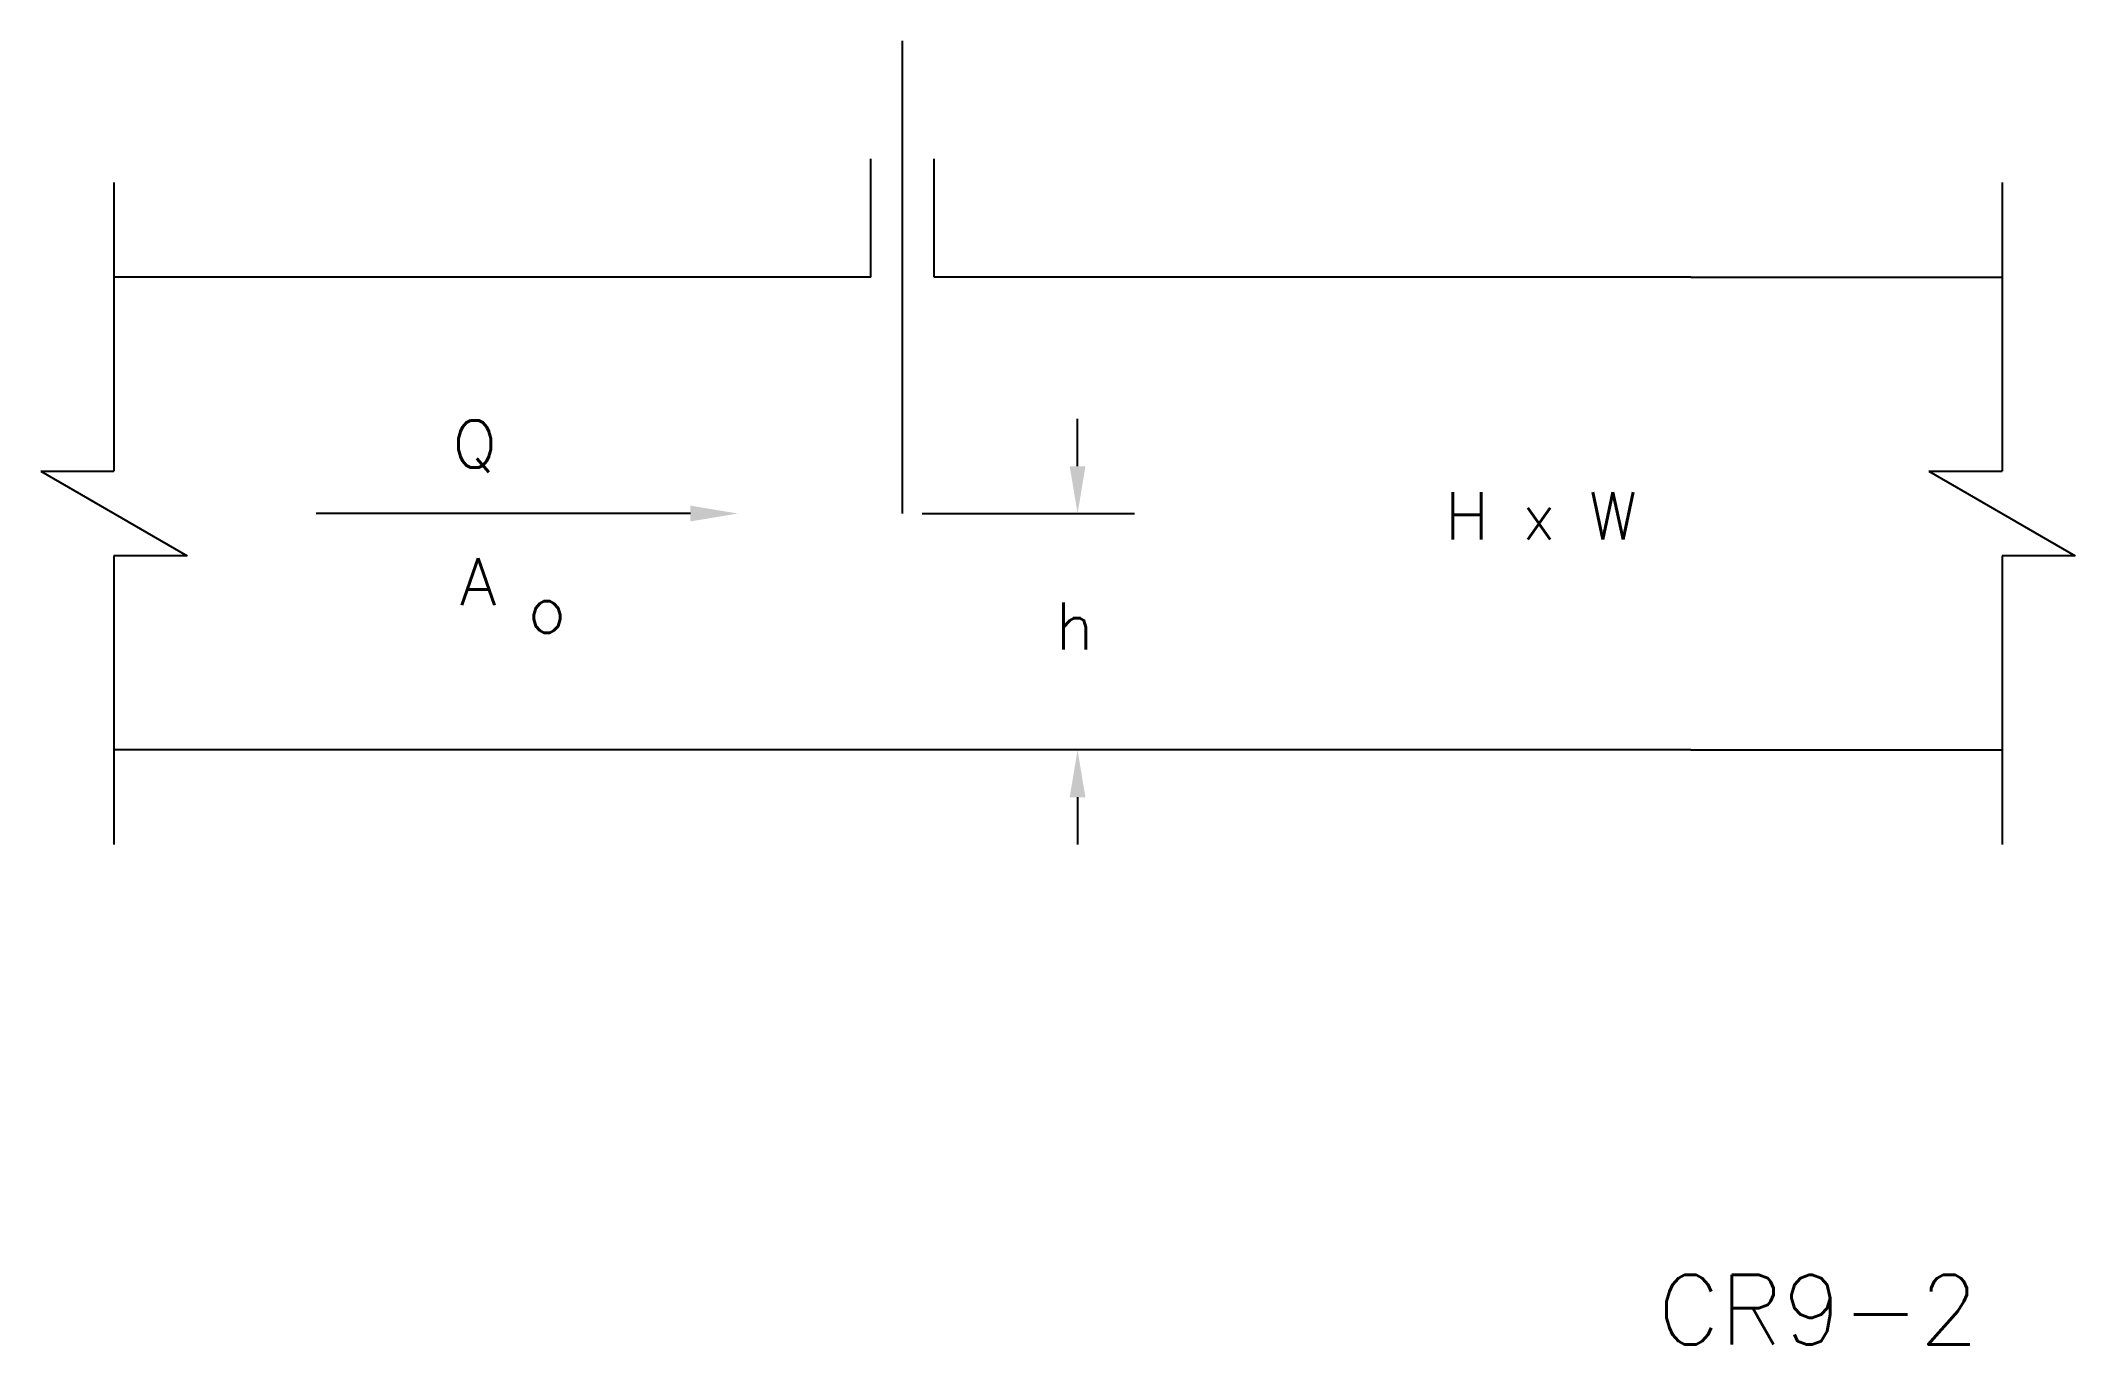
# Model space of a CAD drawing. Extents: x 2.03 to 8.48, y 2.02 to 6.16.
import ezdxf
from ezdxf.enums import TextEntityAlignment as Align

# ---------------------------------------------------------------- set-up
doc = ezdxf.new("R2010")
doc.units = 0
doc.header["$MEASUREMENT"] = 0
doc.layers.get('0').update_dxf_attribs({"linetype": 'CONTINUOUS'})
doc.layers.add('NUMBER', color=7, linetype='CONTINUOUS')
doc.styles.add('ROMANS', font='romans')

msp = doc.modelspace()

# ---------------------------------------------------------------- linework, layer by layer
for p, q in [((4.7657, 4.6578), (4.7657, 6.1578)), ((4.6657, 5.4078), (4.6657, 5.7828)), ((4.8657, 5.4078), (4.8657, 5.7828)), ((2.2657, 5.7078), (2.2657, 4.792)), ((8.2519, 5.7078), (8.2519, 4.792)), ((4.6657, 5.4078), (2.2657, 5.4078)), ((7.2657, 5.4078), (4.8657, 5.4078)), ((7.2657, 5.4078), (8.2519, 5.4078)), ((5.3208, 4.8078), (5.3208, 4.9578)), ((2.0333, 4.792), (2.2657, 4.792)), ((2.0333, 4.792), (2.4981, 4.5237)), ((8.0195, 4.792), (8.4842, 4.5237)), ((8.0195, 4.792), (8.2519, 4.792)), ((4.0934, 4.6578), (2.9072, 4.6578)), ((4.8282, 4.6578), (5.5008, 4.6578)), ((2.2657, 4.5237), (2.2657, 3.6078)), ((2.4981, 4.5237), (2.2657, 4.5237)), ((8.4842, 4.5237), (8.2519, 4.5237)), ((8.2519, 4.5237), (8.2519, 3.6078)), ((7.2657, 3.9078), (2.2657, 3.9078)), ((7.2657, 3.9078), (8.2519, 3.9078)), ((5.3208, 3.7578), (5.3208, 3.6078))]:
    msp.add_line(p, q)
for points in [[(5.3458, 4.8078), (5.2958, 4.8078), (5.3208, 4.6578)], [(4.0934, 4.6828), (4.0934, 4.6328), (4.2434, 4.6578)], [(5.3458, 3.7578), (5.2958, 3.7578), (5.3208, 3.9078)]]:
    msp.add_solid(points)

# ---------------------------------------------------------------- texts
at = {"style": 'ROMANS'}
for s, p in [('Q', (3.3387, 4.8034)), ('A', (3.3625, 4.3667)), ('o', (3.5771, 4.2794)), ('h', (5.251, 4.2261))]:
    msp.add_text(s, height=0.15, dxfattribs=at).set_placement(p)
msp.add_text('H x W', height=0.15, dxfattribs=at).set_placement((6.7902, 4.6504), align=Align.MIDDLE_CENTER)
at = {"layer": 'NUMBER', "style": 'ROMANS'}
msp.add_text('CR9-2', height=0.22, dxfattribs=at).set_placement((7.16, 2.0223))

doc.saveas('drawing.dxf')
